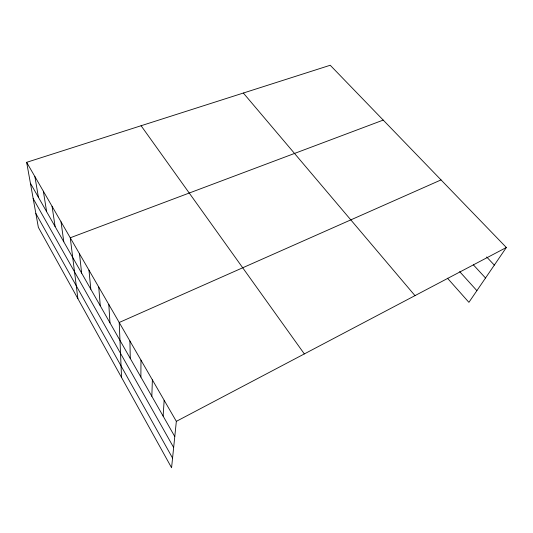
<?xml version="1.0" encoding="UTF-8"?>
<svg xmlns="http://www.w3.org/2000/svg" width="533" height="533" viewBox="0 0 533 533"><rect width="100%" height="100%" fill="white"/><g stroke="black" fill="none" stroke-linecap="round" stroke-linejoin="round"><path stroke-width="0.8" d="M140.885 377.078L140.972 360.141M151.832 396.285L152.378 379.882M163.125 416.093L164.164 400.276M26.65 162.325L176.343 421.35L171.573 467.747L38.356 227.344L26.65 162.325L330.227 65.253L506.35 247.499L468.907 302.338L447.46 278.199M176.343 421.35L506.35 247.499M441.031 179.914L119.212 322.485L121.544 377.464M383.22 120.092L70.256 237.785L77.885 298.68M486.656 256.966L494.324 265.114M473.357 264.828L485.516 278.013M459.673 271.63L476.882 290.652M243.348 93.035L414.98 295.635M141.092 125.735L304.336 353.919M30.414 183.245L174.777 436.54M33.173 198.549L173.651 447.493M35.871 213.526L172.565 458.08M34.885 176.576L38.423 197.297M43.353 191.227L46.644 211.728M52.067 206.304L55.099 226.552M61.028 221.815L63.787 241.802M79.477 253.741L81.642 273.129M88.971 270.164L90.817 289.226M98.752 287.087L100.257 305.782M108.825 304.516L109.965 322.825M129.919 341.02L130.272 358.449"/></g></svg>
